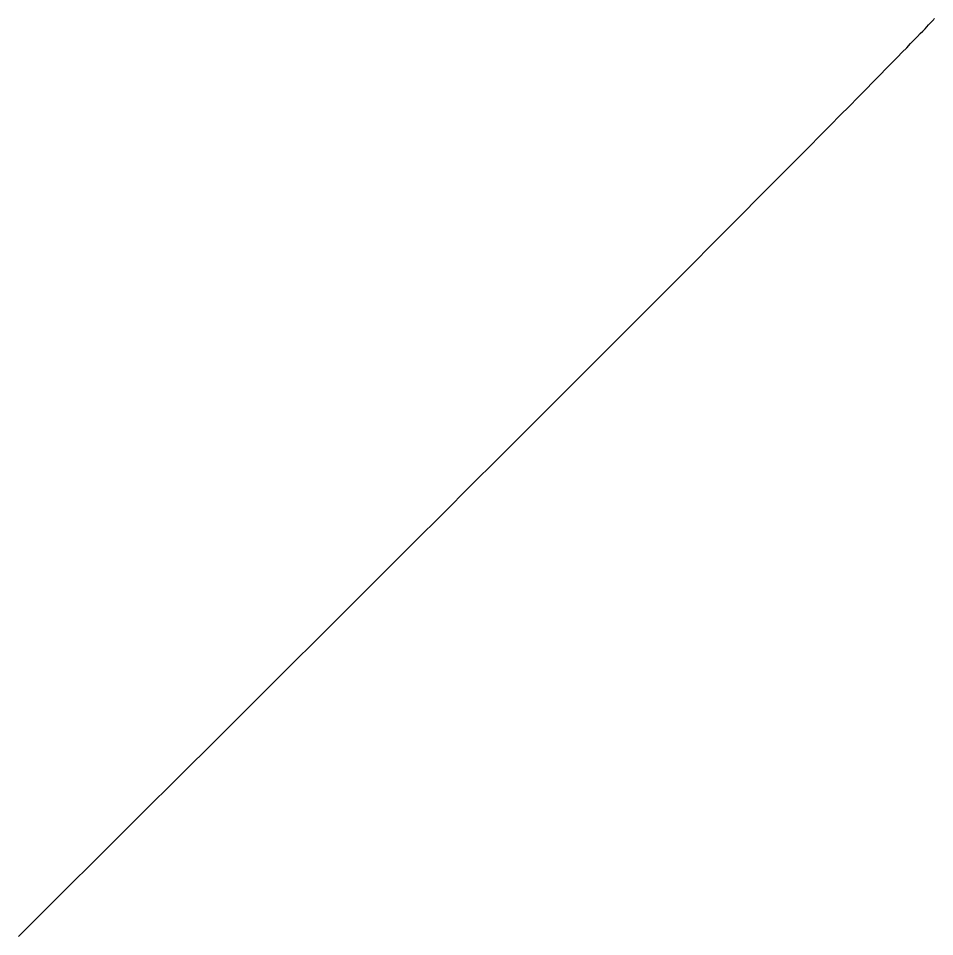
# Model space of a CAD drawing. Extents: x 0.1 to 39.9, y 0 to 40.
import ezdxf

# ---------------------------------------------------------------- set-up
doc = ezdxf.new("R2010")
doc.units = 0
doc.layers.add('Layer_1', color=7, linetype='CONTINUOUS')

msp = doc.modelspace()

# ---------------------------------------------------------------- linework, layer by layer
at = {"layer": 'Layer_1', "color": 7}
msp.add_open_spline([(0.055824, 0.028968), (39.917613, 39.687644), (39.917613, 39.977122), (39.917613, 39.977122)], degree=3, dxfattribs=at)

doc.saveas('drawing.dxf')
